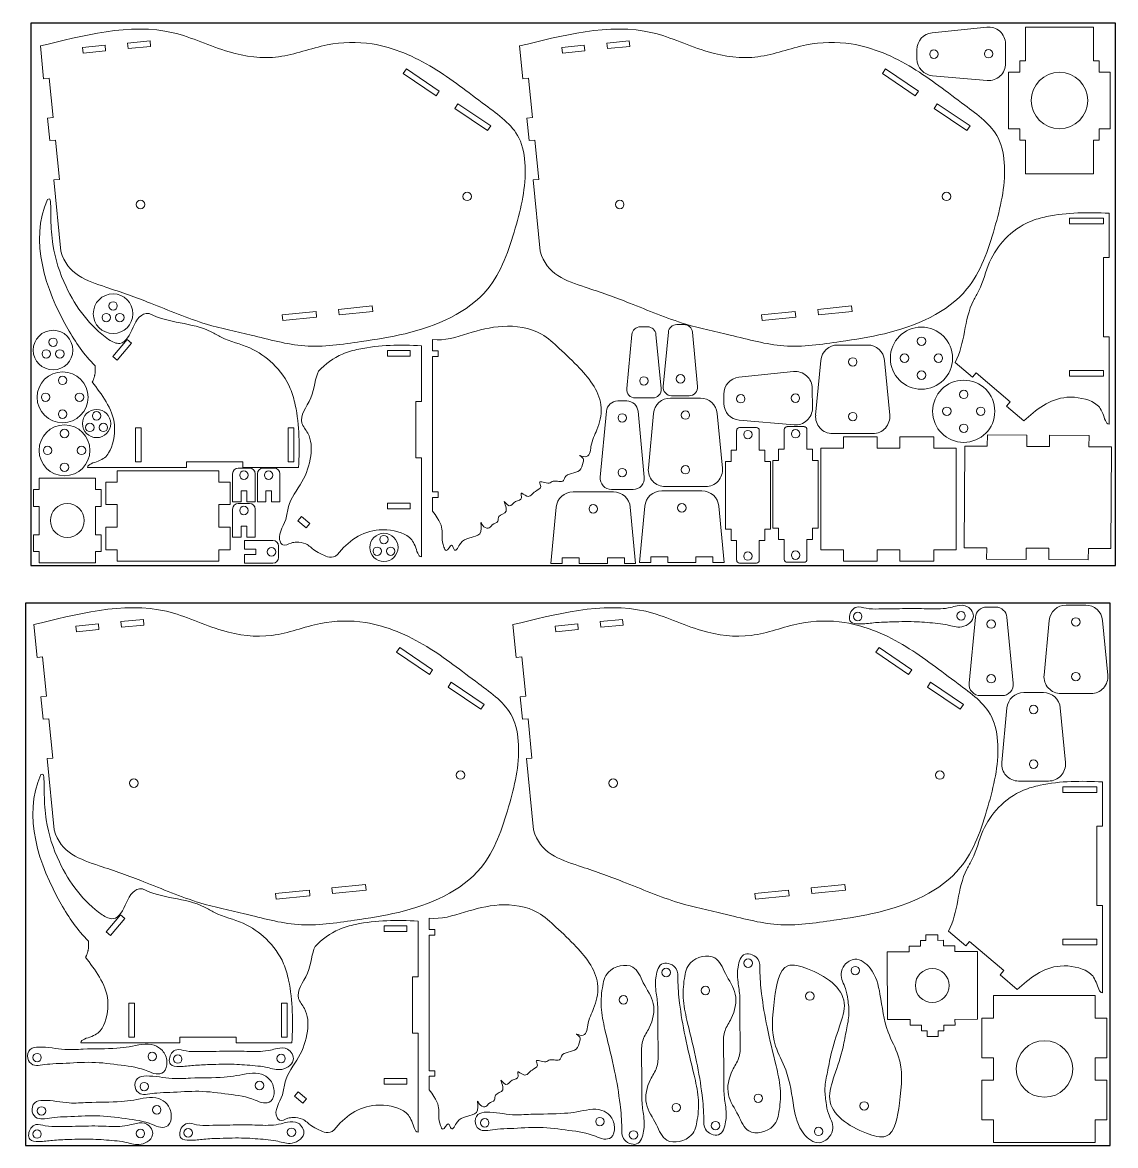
# Model space of a CAD drawing. Header units: inches. Extents: x -0.1 to 49, y 0 to 24.9.
# Drawn here: x -0.07 to 24.12, y 0 to 24.86 of the extents above; entities that cross this region are included whole.
import ezdxf

# ---------------------------------------------------------------- set-up
doc = ezdxf.new("R2010")
doc.units = ezdxf.units.IN
doc.header["$MEASUREMENT"] = 0

msp = doc.modelspace()

# ---------------------------------------------------------------- linework, layer by layer
at = {"color": 7, "linetype": 'Continuous', "lineweight": 15}
for p, q in [((21.269, 24.753), (20.06, 24.628)), ((23.629, 24.754), (22.129, 24.754)), ((22.129, 24.754), (22.129, 24.004)), ((23.629, 24.004), (23.629, 24.754)), ((2.256, 24.401), (2.754, 24.451)), ((2.269, 24.277), (2.256, 24.401)), ((2.766, 24.327), (2.754, 24.451)), ((12.862, 24.401), (13.359, 24.451)), ((12.874, 24.277), (12.862, 24.401)), ((13.372, 24.327), (13.359, 24.451)), ((21.686, 23.949), (21.683, 24.383)), ((0.327, 24.336), (0.4, 23.608)), ((1.261, 24.302), (1.759, 24.352)), ((1.274, 24.178), (1.261, 24.302)), ((1.771, 24.227), (1.274, 24.178)), ((1.771, 24.227), (1.759, 24.352)), ((2.766, 24.327), (2.269, 24.277)), ((10.933, 24.336), (11.005, 23.608)), ((11.867, 24.302), (12.364, 24.352)), ((11.879, 24.178), (11.867, 24.302)), ((12.377, 24.227), (11.879, 24.178)), ((12.377, 24.227), (12.364, 24.352)), ((13.372, 24.327), (12.874, 24.277)), ((19.724, 24.252), (19.725, 24.048)), ((22.004, 24.004), (22.004, 23.754)), ((22.129, 24.004), (22.004, 24.004)), ((23.754, 24.004), (23.629, 24.004)), ((23.754, 23.754), (23.754, 24.004)), ((0.4, 23.608), (0.524, 23.621)), ((0.611, 22.75), (0.524, 23.621)), ((8.427, 23.826), (8.357, 23.723)), ((8.357, 23.723), (9.083, 23.234)), ((9.153, 23.338), (8.427, 23.826)), ((11.005, 23.608), (11.13, 23.621)), ((11.217, 22.75), (11.13, 23.621)), ((19.032, 23.826), (18.963, 23.723)), ((18.963, 23.723), (19.688, 23.234)), ((19.758, 23.338), (19.032, 23.826)), ((20.068, 23.678), (21.279, 23.573)), ((22.004, 23.754), (21.754, 23.754)), ((21.754, 23.754), (21.754, 22.504)), ((24.004, 23.754), (23.754, 23.754)), ((24.004, 22.504), (24.004, 23.754)), ((9.083, 23.234), (9.153, 23.338)), ((19.688, 23.234), (19.758, 23.338)), ((9.567, 23.058), (9.498, 22.955)), ((9.498, 22.955), (10.224, 22.466)), ((10.293, 22.57), (9.567, 23.058)), ((20.173, 23.058), (20.103, 22.955)), ((20.103, 22.955), (20.829, 22.466)), ((20.899, 22.57), (20.173, 23.058)), ((0.611, 22.75), (0.487, 22.738)), ((0.487, 22.738), (0.537, 22.24)), ((11.217, 22.75), (11.092, 22.738)), ((11.092, 22.738), (11.142, 22.24)), ((10.224, 22.466), (10.293, 22.57)), ((20.829, 22.466), (20.899, 22.57)), ((21.754, 22.504), (22.004, 22.504)), ((22.004, 22.504), (22.004, 22.254)), ((23.754, 22.254), (23.754, 22.504)), ((23.754, 22.504), (24.004, 22.504)), ((0.537, 22.24), (0.661, 22.253)), ((0.748, 21.382), (0.661, 22.253)), ((11.142, 22.24), (11.266, 22.253)), ((11.354, 21.382), (11.266, 22.253)), ((22.004, 22.254), (22.129, 22.254)), ((22.129, 22.254), (22.129, 21.504)), ((23.629, 21.504), (23.629, 22.254)), ((23.629, 22.254), (23.754, 22.254)), ((0.748, 21.382), (0.624, 21.37)), ((11.354, 21.382), (11.229, 21.37)), ((22.129, 21.504), (23.629, 21.504)), ((0.624, 21.37), (0.781, 19.792)), ((11.229, 21.37), (11.387, 19.792)), ((23.977, 19.651), (23.977, 20.633)), ((23.852, 20.526), (23.102, 20.526)), ((23.102, 20.526), (23.102, 20.401)), ((23.852, 20.401), (23.102, 20.401)), ((23.852, 20.526), (23.852, 20.401)), ((23.852, 19.651), (23.852, 17.901)), ((23.852, 19.651), (23.977, 19.651)), ((5.681, 18.382), (6.428, 18.457)), ((6.44, 18.332), (6.428, 18.457)), ((6.925, 18.506), (7.671, 18.581)), ((6.938, 18.382), (6.925, 18.506)), ((7.684, 18.457), (6.938, 18.382)), ((7.684, 18.457), (7.671, 18.581)), ((16.287, 18.382), (17.033, 18.457)), ((17.046, 18.332), (17.033, 18.457)), ((17.531, 18.506), (18.277, 18.581)), ((17.543, 18.382), (17.531, 18.506)), ((18.289, 18.457), (17.543, 18.382)), ((18.289, 18.457), (18.277, 18.581)), ((5.694, 18.258), (5.681, 18.382)), ((6.44, 18.332), (5.694, 18.258)), ((14.57, 18.169), (14.411, 18.169)), ((16.299, 18.258), (16.287, 18.382)), ((17.046, 18.332), (16.299, 18.258)), ((13.418, 17.951), (13.304, 16.751)), ((13.763, 18.121), (13.605, 18.121)), ((14.064, 16.751), (13.95, 17.951)), ((14.224, 18), (14.111, 16.8)), ((14.87, 16.8), (14.757, 18)), ((23.852, 17.901), (23.977, 17.901)), ((23.977, 15.964), (23.977, 17.901)), ((1.931, 17.465), (2.25, 17.841)), ((2.346, 17.76), (2.026, 17.384)), ((2.346, 17.76), (2.25, 17.841)), ((8.76, 16.468), (8.76, 17.7)), ((9.005, 17.839), (9.005, 17.589)), ((18.634, 17.717), (17.971, 17.717)), ((2.026, 17.384), (1.931, 17.465)), ((8.51, 17.593), (8.01, 17.593)), ((8.01, 17.593), (8.01, 17.468)), ((8.51, 17.468), (8.01, 17.468)), ((8.51, 17.593), (8.51, 17.468)), ((9.005, 17.589), (9.13, 17.589)), ((9.005, 17.464), (9.13, 17.464)), ((9.005, 17.464), (9.005, 14.464)), ((9.13, 17.589), (9.13, 17.464)), ((17.598, 17.377), (17.483, 16.167)), ((19.122, 16.167), (19.007, 17.377)), ((20.572, 17.328), (20.953, 17.004)), ((23.852, 17.151), (23.102, 17.151)), ((23.102, 17.026), (23.102, 17.151)), ((23.852, 17.026), (23.852, 17.151)), ((16.995, 17.128), (15.786, 17.004)), ((21.034, 17.1), (20.953, 17.004)), ((21.034, 17.1), (21.791, 16.456)), ((23.852, 17.026), (23.102, 17.026)), ((17.412, 16.325), (17.409, 16.758)), ((8.635, 16.468), (8.635, 15.218)), ((8.635, 16.468), (8.76, 16.468)), ((13.304, 16.478), (13.103, 16.478)), ((13.491, 16.546), (13.877, 16.546)), ((14.932, 16.542), (14.269, 16.542)), ((14.297, 16.594), (14.684, 16.594)), ((15.45, 16.628), (15.451, 16.424)), ((21.791, 16.456), (21.71, 16.361)), ((12.854, 16.252), (12.715, 14.792)), ((13.692, 14.792), (13.553, 16.252)), ((13.896, 16.202), (13.781, 14.992)), ((15.42, 14.992), (15.305, 16.202)), ((21.71, 16.361), (22.091, 16.037)), ((15.794, 16.053), (17.005, 15.949)), ((17.227, 15.91), (16.852, 15.91)), ((2.434, 15.882), (2.434, 15.132)), ((2.559, 15.882), (2.434, 15.882)), ((2.559, 15.882), (2.559, 15.132)), ((5.809, 15.882), (5.934, 15.882)), ((5.809, 15.882), (5.809, 15.132)), ((5.934, 15.882), (5.934, 15.132)), ((15.735, 15.827), (15.735, 15.39)), ((16.173, 15.89), (15.798, 15.89)), ((16.235, 15.827), (16.235, 15.39)), ((16.789, 15.847), (16.789, 15.41)), ((17.289, 15.847), (17.289, 15.41)), ((17.857, 15.757), (18.749, 15.757)), ((18.096, 15.436), (18.096, 15.686)), ((18.846, 15.686), (18.096, 15.686)), ((18.846, 15.686), (18.846, 15.436)), ((20.096, 15.686), (19.346, 15.686)), ((19.346, 15.436), (19.346, 15.686)), ((20.096, 15.686), (20.096, 15.436)), ((21.281, 15.478), (21.283, 15.728)), ((21.283, 15.728), (22.158, 15.723)), ((22.158, 15.723), (22.156, 15.473)), ((22.656, 15.47), (22.658, 15.72)), ((22.658, 15.72), (23.533, 15.715)), ((23.533, 15.715), (23.531, 15.465)), ((17.596, 15.436), (18.096, 15.436)), ((17.596, 15.436), (17.596, 13.186)), ((18.846, 15.436), (19.346, 15.436)), ((20.096, 15.436), (20.596, 15.436)), ((20.596, 15.436), (20.596, 13.186)), ((20.781, 15.481), (20.768, 13.231)), ((20.781, 15.481), (21.281, 15.478)), ((22.156, 15.473), (22.656, 15.47)), ((23.531, 15.465), (24.031, 15.462)), ((24.031, 15.462), (24.018, 13.212)), ((8.635, 15.218), (8.76, 15.218)), ((8.76, 13.031), (8.76, 15.218)), ((15.61, 15.39), (15.735, 15.39)), ((15.61, 15.39), (15.61, 15.14)), ((16.36, 15.39), (16.235, 15.39)), ((16.36, 15.39), (16.36, 15.14)), ((16.664, 15.41), (16.789, 15.41)), ((16.664, 15.41), (16.664, 15.16)), ((17.414, 15.41), (17.289, 15.41)), ((17.414, 15.41), (17.414, 15.16)), ((1.372, 15.007), (3.559, 15.007)), ((4.274, 14.934), (2.024, 14.934)), ((2.024, 14.684), (2.024, 14.934)), ((2.559, 15.132), (2.434, 15.132)), ((3.559, 15.132), (3.559, 15.007)), ((3.559, 15.132), (4.809, 15.132)), ((4.274, 14.934), (4.274, 14.684)), ((4.707, 14.993), (4.957, 14.993)), ((4.809, 15.007), (4.809, 15.132)), ((4.809, 15.007), (6.041, 15.007)), ((5.254, 14.993), (5.504, 14.993)), ((5.809, 15.132), (5.934, 15.132)), ((15.485, 15.14), (15.61, 15.14)), ((15.485, 13.64), (15.485, 15.14)), ((16.485, 15.14), (16.36, 15.14)), ((16.485, 13.64), (16.485, 15.14)), ((16.539, 15.16), (16.664, 15.16)), ((16.539, 13.66), (16.539, 15.16)), ((17.539, 15.16), (17.414, 15.16)), ((17.539, 13.66), (17.539, 15.16)), ((1.549, 14.769), (0.299, 14.769)), ((0.299, 14.519), (0.299, 14.769)), ((1.549, 14.519), (1.549, 14.769)), ((1.774, 14.684), (2.024, 14.684)), ((1.774, 14.184), (1.774, 14.684)), ((4.274, 14.684), (4.524, 14.684)), ((4.524, 14.184), (4.524, 14.684)), ((4.582, 14.868), (4.582, 14.243)), ((5.082, 14.868), (5.082, 14.243)), ((5.129, 14.868), (5.129, 14.243)), ((5.629, 14.868), (5.629, 14.243)), ((0.174, 14.144), (0.174, 14.519)), ((0.299, 14.519), (0.174, 14.519)), ((1.549, 14.519), (1.674, 14.519)), ((1.674, 14.519), (1.674, 14.144)), ((4.77, 14.243), (4.77, 14.493)), ((4.77, 14.493), (4.895, 14.493)), ((4.895, 14.243), (4.895, 14.493)), ((5.317, 14.243), (5.317, 14.493)), ((5.317, 14.493), (5.442, 14.493)), ((5.442, 14.243), (5.442, 14.493)), ((9.005, 14.464), (9.13, 14.464)), ((9.13, 14.464), (9.13, 14.339)), ((12.116, 14.467), (13.008, 14.467)), ((12.964, 14.518), (13.443, 14.518)), ((14.076, 14.488), (14.968, 14.488)), ((14.155, 14.582), (15.047, 14.582)), ((2.024, 14.184), (1.774, 14.184)), ((2.024, 13.684), (2.024, 14.184)), ((4.274, 14.184), (4.274, 13.684)), ((4.524, 14.184), (4.274, 14.184)), ((4.582, 14.243), (4.77, 14.243)), ((4.707, 14.211), (4.957, 14.211)), ((4.895, 14.243), (5.082, 14.243)), ((5.129, 14.243), (5.317, 14.243)), ((5.442, 14.243), (5.629, 14.243)), ((8.51, 14.218), (8.01, 14.218)), ((8.01, 14.093), (8.01, 14.218)), ((8.51, 14.093), (8.51, 14.218)), ((9.005, 14.339), (9.13, 14.339)), ((9.005, 14.339), (9.005, 14.04)), ((0.299, 14.144), (0.174, 14.144)), ((0.299, 13.519), (0.299, 14.144)), ((1.549, 13.519), (1.549, 14.144)), ((1.549, 14.144), (1.674, 14.144)), ((4.582, 14.086), (4.582, 13.461)), ((5.082, 14.086), (5.082, 13.461)), ((6.022, 13.829), (6.103, 13.924)), ((6.288, 13.766), (6.103, 13.924)), ((8.51, 14.093), (8.01, 14.093)), ((11.625, 12.882), (11.743, 14.127)), ((13.5, 12.882), (13.382, 14.127)), ((13.585, 12.903), (13.703, 14.149)), ((15.46, 12.903), (15.342, 14.149)), ((1.774, 13.684), (2.024, 13.684)), ((1.774, 13.184), (1.774, 13.684)), ((4.274, 13.684), (4.524, 13.684)), ((4.524, 13.184), (4.524, 13.684)), ((4.77, 13.461), (4.77, 13.711)), ((4.77, 13.711), (4.895, 13.711)), ((4.895, 13.461), (4.895, 13.711)), ((6.022, 13.829), (6.208, 13.671)), ((6.288, 13.766), (6.208, 13.671)), ((0.299, 13.519), (0.174, 13.519)), ((0.174, 13.144), (0.174, 13.519)), ((1.549, 13.519), (1.674, 13.519)), ((1.674, 13.144), (1.674, 13.519)), ((4.582, 13.461), (4.77, 13.461)), ((4.895, 13.461), (5.082, 13.461)), ((15.485, 13.64), (15.61, 13.64)), ((15.61, 13.39), (15.61, 13.64)), ((16.36, 13.39), (16.36, 13.64)), ((16.485, 13.64), (16.36, 13.64)), ((16.539, 13.66), (16.664, 13.66)), ((16.664, 13.41), (16.664, 13.66)), ((17.414, 13.41), (17.414, 13.66)), ((17.539, 13.66), (17.414, 13.66)), ((2.024, 13.184), (1.774, 13.184)), ((2.024, 12.934), (2.024, 13.184)), ((4.274, 13.184), (4.274, 12.934)), ((4.524, 13.184), (4.274, 13.184)), ((5.473, 13.39), (4.848, 13.39)), ((4.848, 13.39), (4.848, 13.202)), ((4.848, 13.202), (5.098, 13.202)), ((5.098, 13.202), (5.098, 13.077)), ((5.598, 13.265), (5.598, 13.015)), ((15.61, 13.39), (15.735, 13.39)), ((15.735, 12.952), (15.735, 13.39)), ((16.235, 12.952), (16.235, 13.39)), ((16.36, 13.39), (16.235, 13.39)), ((16.664, 13.41), (16.789, 13.41)), ((16.789, 12.972), (16.789, 13.41)), ((17.289, 12.972), (17.289, 13.41)), ((17.414, 13.41), (17.289, 13.41)), ((18.096, 13.186), (17.596, 13.186)), ((18.096, 12.936), (18.096, 13.186)), ((18.846, 13.186), (18.846, 12.936)), ((19.346, 13.186), (18.846, 13.186)), ((19.346, 12.936), (19.346, 13.186)), ((20.096, 13.186), (20.096, 12.936)), ((20.596, 13.186), (20.096, 13.186)), ((21.268, 13.228), (20.768, 13.231)), ((21.267, 12.978), (21.268, 13.228)), ((22.143, 13.223), (22.142, 12.973)), ((22.643, 13.22), (22.143, 13.223)), ((22.642, 12.97), (22.643, 13.22)), ((23.518, 13.215), (23.517, 12.965)), ((24.018, 13.212), (23.518, 13.215)), ((0.299, 13.144), (0.174, 13.144)), ((0.299, 12.894), (0.299, 13.144)), ((1.549, 12.894), (1.549, 13.144)), ((1.549, 13.144), (1.674, 13.144)), ((4.274, 12.934), (2.024, 12.934)), ((4.848, 13.077), (5.098, 13.077)), ((4.848, 13.077), (4.848, 12.89)), ((11.875, 13.007), (11.875, 12.882)), ((12.25, 13.007), (11.875, 13.007)), ((12.25, 12.882), (12.25, 13.007)), ((12.875, 13.007), (12.875, 12.882)), ((13.25, 13.007), (12.875, 13.007)), ((13.25, 12.882), (13.25, 13.007)), ((13.835, 13.028), (13.835, 12.903)), ((14.21, 13.028), (13.835, 13.028)), ((14.21, 12.903), (14.21, 13.028)), ((14.835, 13.028), (14.835, 12.903)), ((15.21, 13.028), (14.835, 13.028)), ((15.21, 12.903), (15.21, 13.028)), ((18.846, 12.936), (18.096, 12.936)), ((20.096, 12.936), (19.346, 12.936)), ((21.267, 12.978), (22.142, 12.973)), ((22.642, 12.97), (23.517, 12.965)), ((1.549, 12.894), (0.299, 12.894)), ((5.473, 12.89), (4.848, 12.89)), ((11.625, 12.882), (11.875, 12.882)), ((12.25, 12.882), (12.875, 12.882)), ((13.25, 12.882), (13.5, 12.882)), ((13.585, 12.903), (13.835, 12.903)), ((14.21, 12.903), (14.835, 12.903)), ((15.21, 12.903), (15.46, 12.903)), ((16.173, 12.89), (15.798, 12.89)), ((17.227, 12.91), (16.852, 12.91)), ((23.459, 11.962), (23.026, 11.962)), ((21.018, 11.691), (20.879, 10.231)), ((21.468, 11.917), (21.266, 11.917)), ((21.855, 10.231), (21.717, 11.691)), ((0.18, 11.53), (0.253, 10.802)), ((1.114, 11.496), (1.612, 11.545)), ((1.127, 11.371), (1.114, 11.496)), ((1.624, 11.421), (1.612, 11.545)), ((2.109, 11.595), (2.607, 11.645)), ((2.122, 11.471), (2.109, 11.595)), ((2.619, 11.52), (2.122, 11.471)), ((2.619, 11.52), (2.607, 11.645)), ((10.785, 11.53), (10.858, 10.802)), ((11.72, 11.496), (12.217, 11.545)), ((11.732, 11.371), (11.72, 11.496)), ((12.23, 11.421), (12.217, 11.545)), ((12.715, 11.595), (13.212, 11.645)), ((12.727, 11.471), (12.715, 11.595)), ((13.225, 11.52), (12.727, 11.471)), ((13.225, 11.52), (13.212, 11.645)), ((22.652, 11.622), (22.538, 10.412)), ((23.947, 10.412), (23.832, 11.622)), ((1.624, 11.421), (1.127, 11.371)), ((12.23, 11.421), (11.732, 11.371)), ((8.28, 11.02), (8.21, 10.916)), ((9.005, 10.531), (8.28, 11.02)), ((18.885, 11.02), (18.815, 10.916)), ((19.611, 10.531), (18.885, 11.02)), ((0.253, 10.802), (0.377, 10.814)), ((0.464, 9.944), (0.377, 10.814)), ((8.21, 10.916), (8.936, 10.428)), ((10.858, 10.802), (10.982, 10.814)), ((11.069, 9.944), (10.982, 10.814)), ((18.815, 10.916), (19.541, 10.428)), ((8.936, 10.428), (9.005, 10.531)), ((19.541, 10.428), (19.611, 10.531)), ((9.42, 10.252), (9.35, 10.148)), ((10.146, 9.763), (9.42, 10.252)), ((20.026, 10.252), (19.956, 10.148)), ((20.752, 9.763), (20.026, 10.252)), ((0.464, 9.944), (0.34, 9.931)), ((9.35, 10.148), (10.076, 9.66)), ((11.069, 9.944), (10.945, 9.931)), ((19.956, 10.148), (20.682, 9.66)), ((21.128, 9.957), (21.607, 9.957)), ((22.523, 10.026), (22.089, 10.026)), ((22.911, 10.002), (23.574, 10.002)), ((0.34, 9.931), (0.389, 9.434)), ((10.076, 9.66), (10.146, 9.763)), ((10.945, 9.931), (10.995, 9.434)), ((20.682, 9.66), (20.752, 9.763)), ((0.389, 9.434), (0.514, 9.446)), ((0.601, 8.576), (0.514, 9.446)), ((10.995, 9.434), (11.119, 9.446)), ((11.206, 8.576), (11.119, 9.446)), ((21.716, 9.686), (21.601, 8.476)), ((23.011, 8.476), (22.896, 9.686)), ((0.601, 8.576), (0.476, 8.563)), ((0.476, 8.563), (0.634, 6.986)), ((11.206, 8.576), (11.082, 8.563)), ((11.082, 8.563), (11.239, 6.986)), ((21.975, 8.066), (22.637, 8.066)), ((23.83, 7.066), (23.83, 8.047)), ((23.705, 7.941), (22.955, 7.941)), ((22.955, 7.941), (22.955, 7.816)), ((23.705, 7.816), (22.955, 7.816)), ((23.705, 7.941), (23.705, 7.816)), ((23.705, 7.066), (23.705, 5.316)), ((23.705, 7.066), (23.83, 7.066)), ((6.778, 5.7), (7.524, 5.775)), ((7.537, 5.65), (7.524, 5.775)), ((17.383, 5.7), (18.13, 5.775)), ((18.142, 5.65), (18.13, 5.775)), ((5.534, 5.576), (6.28, 5.65)), ((5.547, 5.451), (5.534, 5.576)), ((6.293, 5.526), (5.547, 5.451)), ((6.293, 5.526), (6.28, 5.65)), ((6.79, 5.576), (6.778, 5.7)), ((7.537, 5.65), (6.79, 5.576)), ((16.14, 5.576), (16.886, 5.65)), ((16.152, 5.451), (16.14, 5.576)), ((16.898, 5.526), (16.152, 5.451)), ((16.898, 5.526), (16.886, 5.65)), ((17.396, 5.576), (17.383, 5.7)), ((18.142, 5.65), (17.396, 5.576)), ((23.705, 5.316), (23.83, 5.316)), ((23.83, 3.378), (23.83, 5.316)), ((1.783, 4.732), (2.103, 5.108)), ((2.198, 5.027), (1.879, 4.651)), ((2.198, 5.027), (2.103, 5.108)), ((8.931, 5.032), (8.931, 4.782)), ((1.879, 4.651), (1.783, 4.732)), ((8.436, 4.861), (7.936, 4.861)), ((7.936, 4.861), (7.936, 4.736)), ((8.436, 4.736), (7.936, 4.736)), ((8.436, 4.861), (8.436, 4.736)), ((8.686, 3.736), (8.686, 4.967)), ((8.931, 4.782), (9.056, 4.782)), ((9.056, 4.782), (9.056, 4.657)), ((20.424, 4.742), (20.805, 4.419)), ((8.931, 4.657), (9.056, 4.657)), ((8.931, 4.657), (8.931, 1.657)), ((19.8, 4.54), (19.925, 4.54)), ((19.8, 4.415), (19.8, 4.54)), ((20.185, 4.666), (19.925, 4.665)), ((19.925, 4.54), (19.925, 4.665)), ((20.185, 4.666), (20.185, 4.541)), ((20.185, 4.541), (20.31, 4.542)), ((20.31, 4.542), (20.311, 4.417)), ((20.886, 4.514), (20.805, 4.419)), ((20.886, 4.514), (21.644, 3.871)), ((23.705, 4.566), (22.955, 4.566)), ((22.955, 4.441), (22.955, 4.566)), ((23.705, 4.441), (23.705, 4.566)), ((19.067, 4.287), (19.551, 4.289)), ((19.072, 2.787), (19.067, 4.287)), ((19.55, 4.414), (19.8, 4.415)), ((19.551, 4.289), (19.55, 4.414)), ((20.311, 4.417), (20.561, 4.417)), ((20.561, 4.417), (20.561, 4.292)), ((20.561, 4.292), (21.061, 4.294)), ((21.066, 2.794), (21.061, 4.294)), ((23.705, 4.441), (22.955, 4.441)), ((8.561, 3.736), (8.561, 2.486)), ((8.561, 3.736), (8.686, 3.736)), ((21.644, 3.871), (21.563, 3.775)), ((21.563, 3.775), (21.944, 3.452)), ((21.421, 3.319), (21.421, 2.819)), ((23.671, 3.319), (21.421, 3.319)), ((23.671, 2.819), (23.671, 3.319)), ((2.287, 3.149), (2.287, 2.399)), ((2.412, 3.149), (2.287, 3.149)), ((2.412, 3.149), (2.412, 2.399)), ((5.662, 3.149), (5.787, 3.149)), ((5.662, 3.149), (5.662, 2.399)), ((5.787, 3.149), (5.787, 2.399)), ((19.572, 2.789), (19.072, 2.787)), ((19.573, 2.664), (19.572, 2.789)), ((21.066, 2.794), (20.566, 2.792)), ((20.566, 2.792), (20.567, 2.667)), ((21.421, 2.819), (21.164, 2.819)), ((21.164, 2.819), (21.164, 1.944)), ((23.924, 2.819), (23.671, 2.819)), ((23.924, 1.944), (23.924, 2.819)), ((8.561, 2.486), (8.686, 2.486)), ((8.686, 0.298), (8.686, 2.486)), ((19.823, 2.665), (19.573, 2.664)), ((19.823, 2.54), (19.823, 2.665)), ((19.948, 2.54), (19.823, 2.54)), ((19.949, 2.415), (19.948, 2.54)), ((20.317, 2.542), (20.192, 2.541)), ((20.192, 2.541), (20.192, 2.416)), ((20.317, 2.667), (20.317, 2.542)), ((20.567, 2.667), (20.317, 2.667)), ((1.225, 2.274), (3.412, 2.274)), ((2.412, 2.399), (2.287, 2.399)), ((3.412, 2.399), (3.412, 2.274)), ((3.412, 2.399), (4.662, 2.399)), ((4.662, 2.274), (4.662, 2.399)), ((4.662, 2.274), (5.893, 2.274)), ((5.662, 2.399), (5.787, 2.399)), ((20.192, 2.416), (19.949, 2.415)), ((21.164, 1.944), (21.421, 1.944)), ((21.421, 1.944), (21.421, 1.444)), ((23.671, 1.444), (23.671, 1.944)), ((23.671, 1.944), (23.924, 1.944)), ((8.931, 1.657), (9.056, 1.657)), ((8.931, 1.532), (9.056, 1.532)), ((8.931, 1.532), (8.931, 1.234)), ((9.056, 1.657), (9.056, 1.532)), ((8.436, 1.486), (7.936, 1.486)), ((7.936, 1.361), (7.936, 1.486)), ((8.436, 1.361), (7.936, 1.361)), ((8.436, 1.361), (8.436, 1.486)), ((21.421, 1.444), (21.164, 1.444)), ((21.164, 1.444), (21.164, 0.569)), ((23.924, 1.444), (23.671, 1.444)), ((23.924, 0.569), (23.924, 1.444)), ((5.948, 1.096), (6.029, 1.191)), ((5.948, 1.096), (6.134, 0.938)), ((6.215, 1.033), (6.029, 1.191)), ((6.215, 1.033), (6.134, 0.938)), ((21.164, 0.569), (21.421, 0.569)), ((21.421, 0.569), (21.421, 0.069)), ((23.671, 0.069), (23.671, 0.569)), ((23.671, 0.569), (23.924, 0.569)), ((21.421, 0.069), (23.671, 0.069))]:
    msp.add_line(p, q, dxfattribs=at)
for points in [[(0.119, 12.837), (24.119, 12.837), (24.119, 24.837), (0.119, 24.837)], [(0, 0), (24, 0), (24, 12), (0, 12)]]:
    msp.add_lwpolyline(points, close=True)
for centre, radius in [((20.1, 24.153), 0.0938), ((21.31, 24.163), 0.0938), ((22.879, 23.129), 0.625), ((2.543, 20.827), 0.0938), ((9.773, 21.006), 0.0938), ((13.148, 20.827), 0.0938), ((20.378, 21.006), 0.0938), ((1.936, 18.41), 0.438), ((1.936, 18.581), 0.0938), ((1.787, 18.324), 0.0938), ((2.085, 18.324), 0.0938), ((0.608, 17.605), 0.438), ((19.824, 17.425), 0.688), ((0.608, 17.777), 0.0938), ((19.824, 17.8), 0.0938), ((0.459, 17.519), 0.0938), ((0.757, 17.519), 0.0938), ((18.303, 17.342), 0.0938), ((19.449, 17.425), 0.0938), ((20.199, 17.425), 0.0938), ((0.819, 16.56), 0.563), ((0.819, 16.935), 0.0938), ((13.684, 16.921), 0.0938), ((14.491, 16.969), 0.0938), ((19.824, 17.05), 0.0938), ((20.76, 16.25), 0.688), ((0.444, 16.56), 0.0938), ((1.194, 16.56), 0.0938), ((20.76, 16.625), 0.0938), ((15.825, 16.529), 0.0938), ((17.035, 16.539), 0.0938), ((0.819, 16.185), 0.0938), ((1.572, 15.979), 0.312), ((1.572, 16.151), 0.0938), ((13.204, 16.103), 0.0938), ((14.601, 16.167), 0.0938), ((18.303, 16.132), 0.0938), ((20.385, 16.25), 0.0938), ((21.135, 16.25), 0.0938), ((0.862, 15.385), 0.563), ((1.423, 15.893), 0.0938), ((1.721, 15.893), 0.0938), ((20.76, 15.875), 0.0938), ((0.862, 15.76), 0.0938), ((15.985, 15.734), 0.0938), ((17.039, 15.753), 0.0938), ((0.487, 15.385), 0.0938), ((1.237, 15.385), 0.0938), ((0.862, 15.01), 0.0938), ((4.832, 14.837), 0.0938), ((5.379, 14.837), 0.0938), ((13.204, 14.893), 0.0938), ((14.601, 14.957), 0.0938), ((0.924, 13.832), 0.375), ((12.562, 14.092), 0.0938), ((14.522, 14.113), 0.0938), ((4.832, 14.055), 0.0938), ((7.93, 13.238), 0.312), ((7.93, 13.41), 0.0938), ((5.442, 13.14), 0.0938), ((7.782, 13.152), 0.0938), ((8.079, 13.152), 0.0938), ((15.985, 13.046), 0.0938), ((17.039, 13.066), 0.0938), ((18.414, 11.709), 0.0938), ((20.701, 11.722), 0.0938), ((21.367, 11.542), 0.0938), ((23.242, 11.587), 0.0938), ((23.242, 10.377), 0.0938), ((21.367, 10.332), 0.0938), ((22.306, 9.651), 0.0938), ((22.306, 8.441), 0.0938), ((9.625, 8.2), 0.0938), ((20.231, 8.2), 0.0938), ((2.396, 8.021), 0.0938), ((13.001, 8.021), 0.0938), ((15.991, 4.036), 0.0937), ((14.176, 3.831), 0.0937), ((18.361, 3.871), 0.0938), ((20.064, 3.541), 0.375), ((15.044, 3.432), 0.0938), ((13.229, 3.226), 0.0938), ((17.353, 3.308), 0.0938), ((22.546, 1.694), 0.625), ((0.254, 1.946), 0.0938), ((2.804, 1.971), 0.0938), ((3.367, 1.914), 0.0938), ((5.654, 1.927), 0.0938), ((2.627, 1.305), 0.0938), ((5.177, 1.33), 0.0938), ((16.214, 1.045), 0.0938), ((0.352, 0.765), 0.0938), ((2.902, 0.79), 0.0938), ((14.399, 0.839), 0.0938), ((18.556, 0.877), 0.0938), ((10.16, 0.504), 0.0938), ((12.71, 0.529), 0.0938), ((15.266, 0.44), 0.0937), ((0.253, 0.255), 0.0938), ((2.54, 0.268), 0.0938), ((3.598, 0.281), 0.0938), ((5.886, 0.294), 0.0938), ((13.452, 0.235), 0.0937), ((17.548, 0.314), 0.0938)]:
    msp.add_circle(centre, radius, dxfattribs=at)
for centre, radius, start, end in [((20.099, 24.255), 0.375, 95.8833, 180.4663), ((21.308, 24.38), 0.375, 0.4663, 95.8833), ((20.1, 24.051), 0.375, 180.4663, 265.0493), ((21.311, 23.946), 0.375, 265.0493, 0.4663), ((14.411, 17.982), 0.188, 90, 174.583), ((14.57, 17.982), 0.188, 5.417, 90), ((13.605, 17.933), 0.188, 90, 174.583), ((13.763, 17.933), 0.188, 5.417, 90), ((17.971, 17.342), 0.375, 90, 174.583), ((18.634, 17.342), 0.375, 5.417, 90), ((15.825, 16.631), 0.375, 95.8833, 180.4663), ((17.034, 16.755), 0.375, 0.4663, 95.8833), ((13.491, 16.733), 0.188, 174.583, 270), ((13.877, 16.733), 0.188, 270, 5.417), ((14.297, 16.782), 0.188, 174.583, 270), ((14.684, 16.782), 0.188, 270, 5.417), ((13.103, 16.228), 0.25, 90, 174.583), ((13.304, 16.228), 0.25, 5.417, 90), ((14.269, 16.167), 0.375, 90, 174.583), ((14.932, 16.167), 0.375, 5.417, 90), ((15.826, 16.427), 0.375, 180.4663, 265.0493), ((17.037, 16.322), 0.375, 265.0493, 0.4663), ((17.857, 16.132), 0.375, 174.583, 270), ((18.749, 16.132), 0.375, 270, 5.417), ((16.852, 15.847), 0.0625, 90, 180), ((17.227, 15.847), 0.0625, 0, 90), ((15.798, 15.827), 0.0625, 90, 180), ((16.173, 15.827), 0.0625, 0, 90), ((4.707, 14.868), 0.125, 90, 180), ((4.957, 14.868), 0.125, 0, 90), ((5.254, 14.868), 0.125, 90, 180), ((5.504, 14.868), 0.125, 0, 90), ((14.155, 14.957), 0.375, 174.583, 270), ((15.047, 14.957), 0.375, 270, 5.417), ((12.964, 14.768), 0.25, 174.583, 270), ((13.443, 14.768), 0.25, 270, 5.417), ((12.116, 14.092), 0.375, 90, 174.583), ((13.008, 14.092), 0.375, 5.417, 90), ((14.076, 14.113), 0.375, 90, 174.583), ((14.968, 14.113), 0.375, 5.417, 90), ((4.707, 14.086), 0.125, 90, 180), ((4.957, 14.086), 0.125, 0, 90), ((5.473, 13.265), 0.125, 0, 90), ((5.473, 13.015), 0.125, 270, 0), ((15.798, 12.952), 0.0625, 180, 270), ((16.173, 12.952), 0.0625, 270, 0), ((16.852, 12.972), 0.0625, 180, 270), ((17.227, 12.972), 0.0625, 270, 0), ((23.026, 11.587), 0.375, 90, 174.583), ((23.459, 11.587), 0.375, 5.417, 90), ((21.266, 11.667), 0.25, 90, 174.583), ((21.468, 11.667), 0.25, 5.417, 90), ((21.128, 10.207), 0.25, 174.583, 270), ((21.607, 10.207), 0.25, 270, 5.417), ((22.911, 10.377), 0.375, 174.583, 270), ((23.574, 10.377), 0.375, 270, 5.417), ((22.089, 9.651), 0.375, 90, 174.583), ((22.523, 9.651), 0.375, 5.417, 90), ((21.975, 8.441), 0.375, 174.583, 270), ((22.637, 8.441), 0.375, 270, 5.417)]:
    msp.add_arc(centre, radius, start, end, dxfattribs=at)
for points, knots in [([(0.781, 19.792), (0.921, 19.278), (1.702, 19.029), (2.851, 18.626), (3.893, 18.169), (5.054, 17.937), (6.182, 17.609), (7.346, 17.78), (8.746, 17.989), (10.302, 18.644), (10.85, 20.282), (11.126, 21.413), (10.95, 22.472), (10.048, 23.103), (9.056, 23.902), (7.835, 24.444), (6.623, 24.415), (5.617, 24), (4.411, 24.158), (2.788, 24.988), (1.237, 24.555), (0.327, 24.336)], [0, 0, 0, 0, 0.052508, 0.094007, 0.146764, 0.187185, 0.235384, 0.285167, 0.324609, 0.407225, 0.466135, 0.521425, 0.546803, 0.588036, 0.64441, 0.70239, 0.741832, 0.785886, 0.829747, 0.881811, 1, 1, 1, 1]), ([(11.387, 19.792), (11.527, 19.278), (12.307, 19.029), (13.456, 18.626), (14.498, 18.169), (15.66, 17.937), (16.788, 17.609), (17.951, 17.78), (19.352, 17.989), (20.908, 18.644), (21.456, 20.282), (21.732, 21.413), (21.555, 22.472), (20.654, 23.103), (19.662, 23.902), (18.44, 24.444), (17.229, 24.415), (16.222, 24), (15.016, 24.158), (13.393, 24.988), (11.842, 24.555), (10.933, 24.336)], [0, 0, 0, 0, 0.052508, 0.094007, 0.146764, 0.187185, 0.235384, 0.285167, 0.324609, 0.407225, 0.466135, 0.521425, 0.546803, 0.588036, 0.64441, 0.70239, 0.741832, 0.785886, 0.829747, 0.881811, 1, 1, 1, 1]), ([(0.486, 20.941), (0.079, 20.031), (0.561, 18.569), (1.295, 17.501), (1.537, 17.255)], [0, 0, 0, 0, 0.742487, 1, 1, 1, 1]), ([(2.736, 18.413), (2.361, 18.459), (2.379, 17.697), (1.953, 17.765), (1.458, 18.084), (0.907, 18.829), (0.598, 19.794), (0.554, 20.454), (0.564, 20.78), (0.542, 20.971), (0.486, 20.941)], [0, 0, 0, 0, 0.196782, 0.221957, 0.252895, 0.570284, 0.776612, 0.895161, 0.978619, 1, 1, 1, 1]), ([(23.977, 20.633), (23.517, 20.657), (22.919, 20.655), (22.129, 20.44), (21.664, 20.103), (21.284, 19.553), (21.177, 19.038), (20.756, 18.368), (20.794, 17.748), (20.572, 17.328)], [0, 0, 0, 0, 0.256178, 0.326771, 0.450574, 0.564973, 0.689616, 0.735755, 1, 1, 1, 1]), ([(6.041, 15.007), (6.065, 15.468), (6.063, 16.065), (5.848, 16.855), (5.511, 17.32), (4.961, 17.7), (4.446, 17.807), (3.776, 18.228), (3.156, 18.19), (2.736, 18.413)], [0, 0, 0, 0, 0.256178, 0.326771, 0.450574, 0.564973, 0.689616, 0.735755, 1, 1, 1, 1]), ([(9.005, 14.04), (9.355, 13.601), (9.112, 13.571), (9.32, 13.094), (9.429, 13.388), (9.501, 13.076), (9.628, 13.382), (9.772, 13.434), (9.938, 13.482), (10.132, 13.527), (10.043, 13.876), (10.134, 13.671), (10.267, 13.644), (10.327, 13.762), (10.472, 13.784), (10.445, 13.976), (10.728, 13.974), (10.524, 14.359), (10.721, 14.083), (10.817, 14.284), (11.019, 14.281), (10.922, 14.505), (11.144, 14.29), (11.241, 14.489), (11.443, 14.543), (11.315, 14.75), (11.572, 14.617), (11.699, 14.748), (11.901, 14.645), (11.943, 14.901), (12.281, 14.848), (12.327, 15.085), (12.365, 15.215), (12.196, 15.302), (12.484, 15.182), (12.502, 15.558), (12.67, 15.85), (12.831, 16.514), (12.352, 17.141), (11.842, 17.61), (11.342, 18.077), (10.57, 18.188), (9.781, 17.979), (9.274, 17.807), (9.005, 17.839)], [0, 0, 0, 0, 0.07218, 0.080439, 0.095017, 0.105822, 0.122848, 0.14191, 0.150248, 0.168358, 0.185537, 0.19539, 0.205949, 0.214048, 0.226437, 0.235881, 0.253061, 0.271706, 0.283881, 0.298814, 0.312171, 0.321405, 0.33421, 0.352678, 0.366469, 0.374808, 0.393169, 0.401891, 0.421395, 0.427563, 0.459324, 0.476769, 0.483641, 0.492587, 0.503146, 0.525735, 0.559788, 0.602917, 0.689023, 0.74329, 0.787292, 0.863213, 0.931049, 1, 1, 1, 1]), ([(8.76, 17.7), (8.296, 17.723), (7.706, 17.723), (6.908, 17.506), (6.637, 17.299), (6.48, 17.136)], [0.5494257, 0.5494257, 0.5494257, 0.5494257, 0.8056036, 0.8761966, 1, 1, 1, 1]), ([(6.48, 17.136), (6.41, 16.997), (6.39, 16.531), (5.992, 16.077), (6.327, 15.705), (6.336, 15.22), (6.149, 14.67), (5.8, 14.256), (5.784, 13.78), (5.535, 13.483), (5.714, 13.249), (5.857, 13.344), (6.023, 13.356), (6.227, 13.338), (6.375, 13.17), (6.613, 13.06), (6.78, 12.972), (6.904, 13.079)], [0, 0, 0, 0, 0.114205, 0.223624, 0.27087, 0.365219, 0.477902, 0.593513, 0.648017, 0.743465, 0.757288, 0.792685, 0.815193, 0.853743, 0.899322, 0.933315, 1, 1, 1, 1]), ([(1.477, 16.899), (1.671, 16.626), (2.082, 16.152), (1.902, 15.34), (1.666, 15.145), (1.373, 15.079), (1.372, 15.007)], [0, 0, 0, 0, 0.461149, 0.724472, 0.870774, 1, 1, 1, 1]), ([(22.091, 16.037), (22.355, 16.281), (22.833, 16.669), (23.644, 16.495), (23.84, 16.258), (23.905, 15.965), (23.977, 15.964)], [0, 0, 0, 0, 0.461149, 0.724472, 0.870774, 1, 1, 1, 1]), ([(6.904, 13.079), (7.122, 13.362), (7.621, 13.732), (8.426, 13.562), (8.623, 13.325), (8.688, 13.032), (8.76, 13.031)], [0, 0, 0, 0, 0.461149, 0.724472, 0.870774, 1, 1, 1, 1]), ([(0.634, 6.986), (0.774, 6.472), (1.554, 6.223), (2.704, 5.82), (3.746, 5.362), (4.907, 5.131), (6.035, 4.802), (7.198, 4.974), (8.599, 5.183), (10.155, 5.837), (10.703, 7.476), (10.979, 8.607), (10.802, 9.666), (9.901, 10.297), (8.909, 11.096), (7.688, 11.638), (6.476, 11.609), (5.469, 11.194), (4.264, 11.352), (2.641, 12.181), (1.09, 11.749), (0.18, 11.53)], [0, 0, 0, 0, 0.052508, 0.094007, 0.146764, 0.187185, 0.235384, 0.285167, 0.324609, 0.407225, 0.466135, 0.521425, 0.546803, 0.588036, 0.64441, 0.70239, 0.741832, 0.785886, 0.829747, 0.881811, 1, 1, 1, 1]), ([(11.239, 6.986), (11.38, 6.472), (12.16, 6.223), (13.309, 5.82), (14.351, 5.362), (15.512, 5.131), (16.64, 4.802), (17.804, 4.974), (19.205, 5.183), (20.76, 5.837), (21.308, 7.476), (21.584, 8.607), (21.408, 9.666), (20.507, 10.297), (19.514, 11.096), (18.293, 11.638), (17.081, 11.609), (16.075, 11.194), (14.869, 11.352), (13.246, 12.181), (11.695, 11.749), (10.785, 11.53)], [0, 0, 0, 0, 0.052508, 0.094007, 0.146764, 0.187185, 0.235384, 0.285167, 0.324609, 0.407225, 0.466135, 0.521425, 0.546803, 0.588036, 0.64441, 0.70239, 0.741832, 0.785886, 0.829747, 0.881811, 1, 1, 1, 1]), ([(20.468, 11.909), (20.516, 11.92), (20.637, 11.957), (20.874, 11.971), (21.03, 11.7), (20.861, 11.52), (20.63, 11.445), (20.386, 11.538), (20.049, 11.567), (19.636, 11.604), (19.182, 11.589), (18.77, 11.576), (18.504, 11.534), (18.193, 11.555), (18.238, 11.83), (18.411, 11.948), (18.625, 11.868), (18.89, 11.877), (19.281, 11.876), (19.735, 11.897), (20.161, 11.863), (20.396, 11.892), (20.468, 11.909)], [0, 0, 0, 0, 0.025012, 0.064561, 0.109825, 0.141829, 0.174905, 0.228684, 0.267293, 0.346435, 0.437989, 0.498222, 0.550524, 0.584938, 0.626251, 0.649143, 0.68416, 0.731884, 0.784455, 0.881469, 0.961884, 1, 1, 1, 1]), ([(0.339, 8.209), (-0.069, 7.299), (0.414, 5.837), (1.148, 4.768), (1.39, 4.522)], [0, 0, 0, 0, 0.742487, 1, 1, 1, 1]), ([(2.589, 5.68), (2.214, 5.726), (2.231, 4.964), (1.806, 5.033), (1.311, 5.352), (0.76, 6.097), (0.451, 7.061), (0.407, 7.721), (0.417, 8.047), (0.395, 8.238), (0.339, 8.209)], [0, 0, 0, 0, 0.196782, 0.221957, 0.252895, 0.570284, 0.776612, 0.895161, 0.978619, 1, 1, 1, 1]), ([(23.83, 8.047), (23.369, 8.072), (22.772, 8.07), (21.982, 7.854), (21.517, 7.517), (21.137, 6.967), (21.029, 6.453), (20.609, 5.783), (20.647, 5.162), (20.424, 4.742)], [0, 0, 0, 0, 0.256178, 0.326771, 0.450574, 0.564973, 0.689616, 0.735755, 1, 1, 1, 1]), ([(5.893, 2.274), (5.918, 2.735), (5.916, 3.332), (5.7, 4.123), (5.363, 4.587), (4.813, 4.967), (4.299, 5.075), (3.629, 5.495), (3.009, 5.457), (2.589, 5.68)], [0, 0, 0, 0, 0.256178, 0.326771, 0.450574, 0.564973, 0.689616, 0.735755, 1, 1, 1, 1]), ([(8.931, 1.234), (9.281, 0.795), (9.038, 0.765), (9.246, 0.288), (9.355, 0.581), (9.427, 0.27), (9.555, 0.576), (9.698, 0.628), (9.865, 0.675), (10.058, 0.721), (9.97, 1.07), (10.06, 0.865), (10.193, 0.837), (10.254, 0.956), (10.398, 0.977), (10.372, 1.17), (10.655, 1.167), (10.45, 1.552), (10.648, 1.276), (10.743, 1.478), (10.945, 1.475), (10.848, 1.699), (11.071, 1.484), (11.167, 1.683), (11.369, 1.737), (11.241, 1.943), (11.498, 1.81), (11.625, 1.942), (11.827, 1.838), (11.869, 2.095), (12.208, 2.041), (12.254, 2.279), (12.291, 2.409), (12.122, 2.495), (12.41, 2.376), (12.429, 2.751), (12.596, 3.043), (12.758, 3.708), (12.278, 4.334), (11.768, 4.804), (11.268, 5.271), (10.497, 5.382), (9.708, 5.173), (9.2, 5.001), (8.931, 5.032)], [0, 0, 0, 0, 0.07218, 0.080439, 0.095017, 0.105822, 0.122848, 0.14191, 0.150248, 0.168358, 0.185537, 0.19539, 0.205949, 0.214048, 0.226437, 0.235881, 0.253061, 0.271706, 0.283881, 0.298814, 0.312171, 0.321405, 0.33421, 0.352678, 0.366469, 0.374808, 0.393169, 0.401891, 0.421395, 0.427563, 0.459324, 0.476769, 0.483641, 0.492587, 0.503146, 0.525735, 0.559788, 0.602917, 0.689023, 0.74329, 0.787292, 0.863213, 0.931049, 1, 1, 1, 1]), ([(8.686, 4.967), (8.222, 4.991), (7.633, 4.991), (6.834, 4.773), (6.563, 4.566), (6.406, 4.404)], [0.5494257, 0.5494257, 0.5494257, 0.5494257, 0.8056036, 0.8761966, 1, 1, 1, 1]), ([(6.406, 4.404), (6.336, 4.264), (6.317, 3.798), (5.918, 3.345), (6.253, 2.972), (6.263, 2.487), (6.076, 1.937), (5.727, 1.523), (5.71, 1.047), (5.461, 0.75), (5.64, 0.517), (5.783, 0.612), (5.949, 0.623), (6.153, 0.605), (6.301, 0.437), (6.539, 0.327), (6.706, 0.239), (6.83, 0.347)], [0, 0, 0, 0, 0.114205, 0.223624, 0.27087, 0.365219, 0.477902, 0.593513, 0.648017, 0.743465, 0.757288, 0.792685, 0.815193, 0.853743, 0.899322, 0.933315, 1, 1, 1, 1]), ([(15.007, 0.584), (15.007, 0.506), (15, 0.316), (15.389, 0.142), (15.51, 0.527), (15.504, 0.826), (15.438, 1.175), (15.467, 1.653), (15.432, 2.113), (15.45, 2.554), (15.677, 2.869), (15.78, 3.363), (15.482, 3.76), (15.297, 4.286), (14.666, 4.138), (14.561, 3.653), (14.534, 3.202), (14.678, 2.587), (14.851, 1.901), (14.97, 1.184), (15.007, 0.768), (15.007, 0.584)], [0, 0, 0, 0, 0.025907, 0.061945, 0.09921, 0.132366, 0.170723, 0.218452, 0.296194, 0.330869, 0.365118, 0.427753, 0.485936, 0.533485, 0.5968, 0.638978, 0.694685, 0.752921, 0.853626, 0.938944, 1, 1, 1, 1]), ([(16.25, 3.892), (16.251, 3.97), (16.258, 4.161), (15.868, 4.334), (15.748, 3.949), (15.753, 3.65), (15.82, 3.301), (15.79, 2.823), (15.825, 2.364), (15.807, 1.923), (15.581, 1.607), (15.478, 1.113), (15.776, 0.716), (15.961, 0.19), (16.591, 0.338), (16.696, 0.823), (16.723, 1.274), (16.579, 1.89), (16.406, 2.576), (16.288, 3.292), (16.25, 3.708), (16.25, 3.892)], [0, 0, 0, 0, 0.025907, 0.061945, 0.09921, 0.132366, 0.170723, 0.218452, 0.296194, 0.330869, 0.365118, 0.427753, 0.485936, 0.533485, 0.5968, 0.638978, 0.694685, 0.752921, 0.853626, 0.938944, 1, 1, 1, 1]), ([(1.329, 4.166), (1.524, 3.893), (1.934, 3.419), (1.755, 2.608), (1.519, 2.412), (1.225, 2.346), (1.225, 2.274)], [0, 0, 0, 0, 0.461149, 0.724472, 0.870774, 1, 1, 1, 1]), ([(13.192, 0.379), (13.192, 0.301), (13.185, 0.11), (13.575, -0.063), (13.695, 0.322), (13.69, 0.621), (13.623, 0.97), (13.653, 1.448), (13.618, 1.907), (13.636, 2.349), (13.862, 2.664), (13.965, 3.158), (13.667, 3.555), (13.482, 4.081), (12.851, 3.933), (12.746, 3.448), (12.719, 2.997), (12.864, 2.381), (13.037, 1.695), (13.155, 0.979), (13.193, 0.563), (13.192, 0.379)], [0, 0, 0, 0, 0.025907, 0.061945, 0.09921, 0.132366, 0.170723, 0.218452, 0.296194, 0.330869, 0.365118, 0.427753, 0.485936, 0.533485, 0.5968, 0.638978, 0.694685, 0.752921, 0.853626, 0.938944, 1, 1, 1, 1]), ([(14.436, 3.687), (14.436, 3.765), (14.443, 3.955), (14.053, 4.129), (13.933, 3.744), (13.938, 3.445), (14.005, 3.096), (13.975, 2.618), (14.01, 2.158), (13.992, 1.717), (13.766, 1.402), (13.663, 0.908), (13.961, 0.511), (14.146, -0.015), (14.777, 0.133), (14.882, 0.618), (14.909, 1.069), (14.764, 1.684), (14.591, 2.37), (14.473, 3.087), (14.435, 3.503), (14.436, 3.687)], [0, 0, 0, 0, 0.025907, 0.061945, 0.09921, 0.132366, 0.170723, 0.218452, 0.296194, 0.330869, 0.365118, 0.427753, 0.485936, 0.533485, 0.5968, 0.638978, 0.694685, 0.752921, 0.853626, 0.938944, 1, 1, 1, 1]), ([(16.871, 3.978), (16.665, 3.905), (16.542, 3.084), (16.476, 2.341), (16.901, 1.594), (16.976, 0.913), (17.114, 0.303), (17.516, -0.01), (17.795, 0.161), (17.91, 0.429), (17.756, 0.678), (17.708, 0.975), (17.671, 1.284), (17.749, 1.634), (17.829, 2.1), (17.994, 2.585), (18.26, 3.377), (17.553, 3.859), (16.984, 4.018), (16.871, 3.978)], [0, 0, 0, 0, 0.086473, 0.201224, 0.263841, 0.35744, 0.42531, 0.467876, 0.496265, 0.519241, 0.556864, 0.583624, 0.618875, 0.657601, 0.700502, 0.773447, 0.830648, 0.952544, 1, 1, 1, 1]), ([(19.038, 0.207), (19.244, 0.28), (19.367, 1.101), (19.433, 1.844), (19.008, 2.59), (18.934, 3.272), (18.796, 3.882), (18.393, 4.195), (18.114, 4.024), (17.999, 3.756), (18.153, 3.506), (18.201, 3.21), (18.238, 2.901), (18.16, 2.551), (18.081, 2.085), (17.915, 1.599), (17.649, 0.807), (18.357, 0.326), (18.925, 0.167), (19.038, 0.207)], [0, 0, 0, 0, 0.086473, 0.201224, 0.263841, 0.35744, 0.42531, 0.467876, 0.496265, 0.519241, 0.556864, 0.583624, 0.618875, 0.657601, 0.700502, 0.773447, 0.830648, 0.952544, 1, 1, 1, 1]), ([(21.944, 3.452), (22.208, 3.695), (22.686, 4.083), (23.496, 3.909), (23.692, 3.672), (23.758, 3.379), (23.83, 3.378)], [0, 0, 0, 0, 0.461149, 0.724472, 0.870774, 1, 1, 1, 1]), ([(2.295, 2.188), (2.203, 2.172), (1.868, 2.135), (1.39, 2.148), (0.808, 2.101), (0.437, 2.203), (0.077, 2.161), (0.014, 1.93), (0.146, 1.765), (0.343, 1.774), (0.557, 1.813), (0.941, 1.818), (1.469, 1.865), (2.097, 1.781), (2.584, 1.716), (2.871, 1.567), (3.101, 1.604), (3.151, 1.873), (3.059, 2.106), (2.748, 2.303), (2.48, 2.221), (2.295, 2.188)], [0, 0, 0, 0, 0.04046, 0.15033, 0.210445, 0.295315, 0.324277, 0.354468, 0.380869, 0.404776, 0.43622, 0.478419, 0.573139, 0.669709, 0.758273, 0.787002, 0.811421, 0.84774, 0.886903, 0.9186, 1, 1, 1, 1]), ([(5.421, 2.113), (5.469, 2.124), (5.59, 2.161), (5.826, 2.175), (5.983, 1.905), (5.813, 1.724), (5.582, 1.649), (5.339, 1.743), (5.002, 1.772), (4.588, 1.809), (4.135, 1.794), (3.723, 1.78), (3.456, 1.739), (3.145, 1.76), (3.19, 2.035), (3.363, 2.152), (3.577, 2.072), (3.842, 2.082), (4.233, 2.081), (4.688, 2.102), (5.113, 2.068), (5.348, 2.097), (5.421, 2.113)], [0, 0, 0, 0, 0.025012, 0.064561, 0.109825, 0.141829, 0.174905, 0.228684, 0.267293, 0.346435, 0.437989, 0.498222, 0.550524, 0.584938, 0.626251, 0.649143, 0.68416, 0.731884, 0.784455, 0.881469, 0.961884, 1, 1, 1, 1]), ([(4.668, 1.547), (4.576, 1.53), (4.241, 1.494), (3.764, 1.506), (3.181, 1.46), (2.81, 1.562), (2.45, 1.52), (2.387, 1.288), (2.52, 1.123), (2.716, 1.132), (2.93, 1.172), (3.314, 1.176), (3.842, 1.224), (4.47, 1.139), (4.958, 1.075), (5.245, 0.926), (5.475, 0.962), (5.525, 1.232), (5.432, 1.464), (5.122, 1.662), (4.853, 1.579), (4.668, 1.547)], [0, 0, 0, 0, 0.04046, 0.15033, 0.210445, 0.295315, 0.324277, 0.354468, 0.380869, 0.404776, 0.43622, 0.478419, 0.573139, 0.669709, 0.758273, 0.787002, 0.811421, 0.84774, 0.886903, 0.9186, 1, 1, 1, 1]), ([(2.393, 1.006), (2.301, 0.99), (1.966, 0.954), (1.489, 0.966), (0.906, 0.92), (0.535, 1.022), (0.175, 0.98), (0.113, 0.748), (0.245, 0.583), (0.442, 0.592), (0.655, 0.632), (1.039, 0.636), (1.567, 0.684), (2.195, 0.599), (2.683, 0.535), (2.97, 0.386), (3.2, 0.422), (3.25, 0.691), (3.157, 0.924), (2.847, 1.122), (2.579, 1.039), (2.393, 1.006)], [0, 0, 0, 0, 0.04046, 0.15033, 0.210445, 0.295315, 0.324277, 0.354468, 0.380869, 0.404776, 0.43622, 0.478419, 0.573139, 0.669709, 0.758273, 0.787002, 0.811421, 0.84774, 0.886903, 0.9186, 1, 1, 1, 1]), ([(6.83, 0.347), (7.048, 0.629), (7.547, 1), (8.353, 0.83), (8.549, 0.592), (8.615, 0.299), (8.686, 0.298)], [0, 0, 0, 0, 0.461149, 0.724472, 0.870774, 1, 1, 1, 1]), ([(12.201, 0.746), (12.109, 0.729), (11.774, 0.693), (11.296, 0.705), (10.713, 0.659), (10.343, 0.761), (9.983, 0.719), (9.92, 0.487), (10.052, 0.322), (10.249, 0.332), (10.463, 0.371), (10.847, 0.376), (11.375, 0.423), (12.003, 0.338), (12.49, 0.274), (12.777, 0.125), (13.007, 0.161), (13.057, 0.431), (12.965, 0.663), (12.654, 0.861), (12.386, 0.778), (12.201, 0.746)], [0, 0, 0, 0, 0.04046, 0.15033, 0.210445, 0.295315, 0.324277, 0.354468, 0.380869, 0.404776, 0.43622, 0.478419, 0.573139, 0.669709, 0.758273, 0.787002, 0.811421, 0.84774, 0.886903, 0.9186, 1, 1, 1, 1]), ([(2.307, 0.455), (2.355, 0.466), (2.476, 0.503), (2.712, 0.517), (2.869, 0.247), (2.699, 0.066), (2.468, -0.009), (2.225, 0.084), (1.888, 0.113), (1.474, 0.151), (1.021, 0.136), (0.609, 0.122), (0.342, 0.08), (0.031, 0.102), (0.076, 0.376), (0.249, 0.494), (0.463, 0.414), (0.728, 0.423), (1.119, 0.423), (1.574, 0.443), (1.999, 0.409), (2.234, 0.438), (2.307, 0.455)], [0, 0, 0, 0, 0.025012, 0.064561, 0.109825, 0.141829, 0.174905, 0.228684, 0.267293, 0.346435, 0.437989, 0.498222, 0.550524, 0.584938, 0.626251, 0.649143, 0.68416, 0.731884, 0.784455, 0.881469, 0.961884, 1, 1, 1, 1]), ([(5.653, 0.481), (5.701, 0.492), (5.821, 0.529), (6.058, 0.543), (6.214, 0.272), (6.045, 0.092), (5.814, 0.017), (5.57, 0.11), (5.234, 0.139), (4.82, 0.176), (4.366, 0.161), (3.955, 0.148), (3.688, 0.106), (3.377, 0.128), (3.422, 0.402), (3.595, 0.52), (3.809, 0.44), (4.074, 0.449), (4.465, 0.448), (4.919, 0.469), (5.345, 0.435), (5.58, 0.464), (5.653, 0.481)], [0, 0, 0, 0, 0.025012, 0.064561, 0.109825, 0.141829, 0.174905, 0.228684, 0.267293, 0.346435, 0.437989, 0.498222, 0.550524, 0.584938, 0.626251, 0.649143, 0.68416, 0.731884, 0.784455, 0.881469, 0.961884, 1, 1, 1, 1])]:
    msp.add_open_spline(points, degree=3, knots=knots, dxfattribs=at)
for points in [[(1.537, 17.255), (1.563, 17.068), (1.477, 16.899)], [(1.39, 4.522), (1.416, 4.335), (1.329, 4.166)]]:
    msp.add_open_spline(points, degree=2, dxfattribs=at)

doc.saveas('drawing.dxf')
